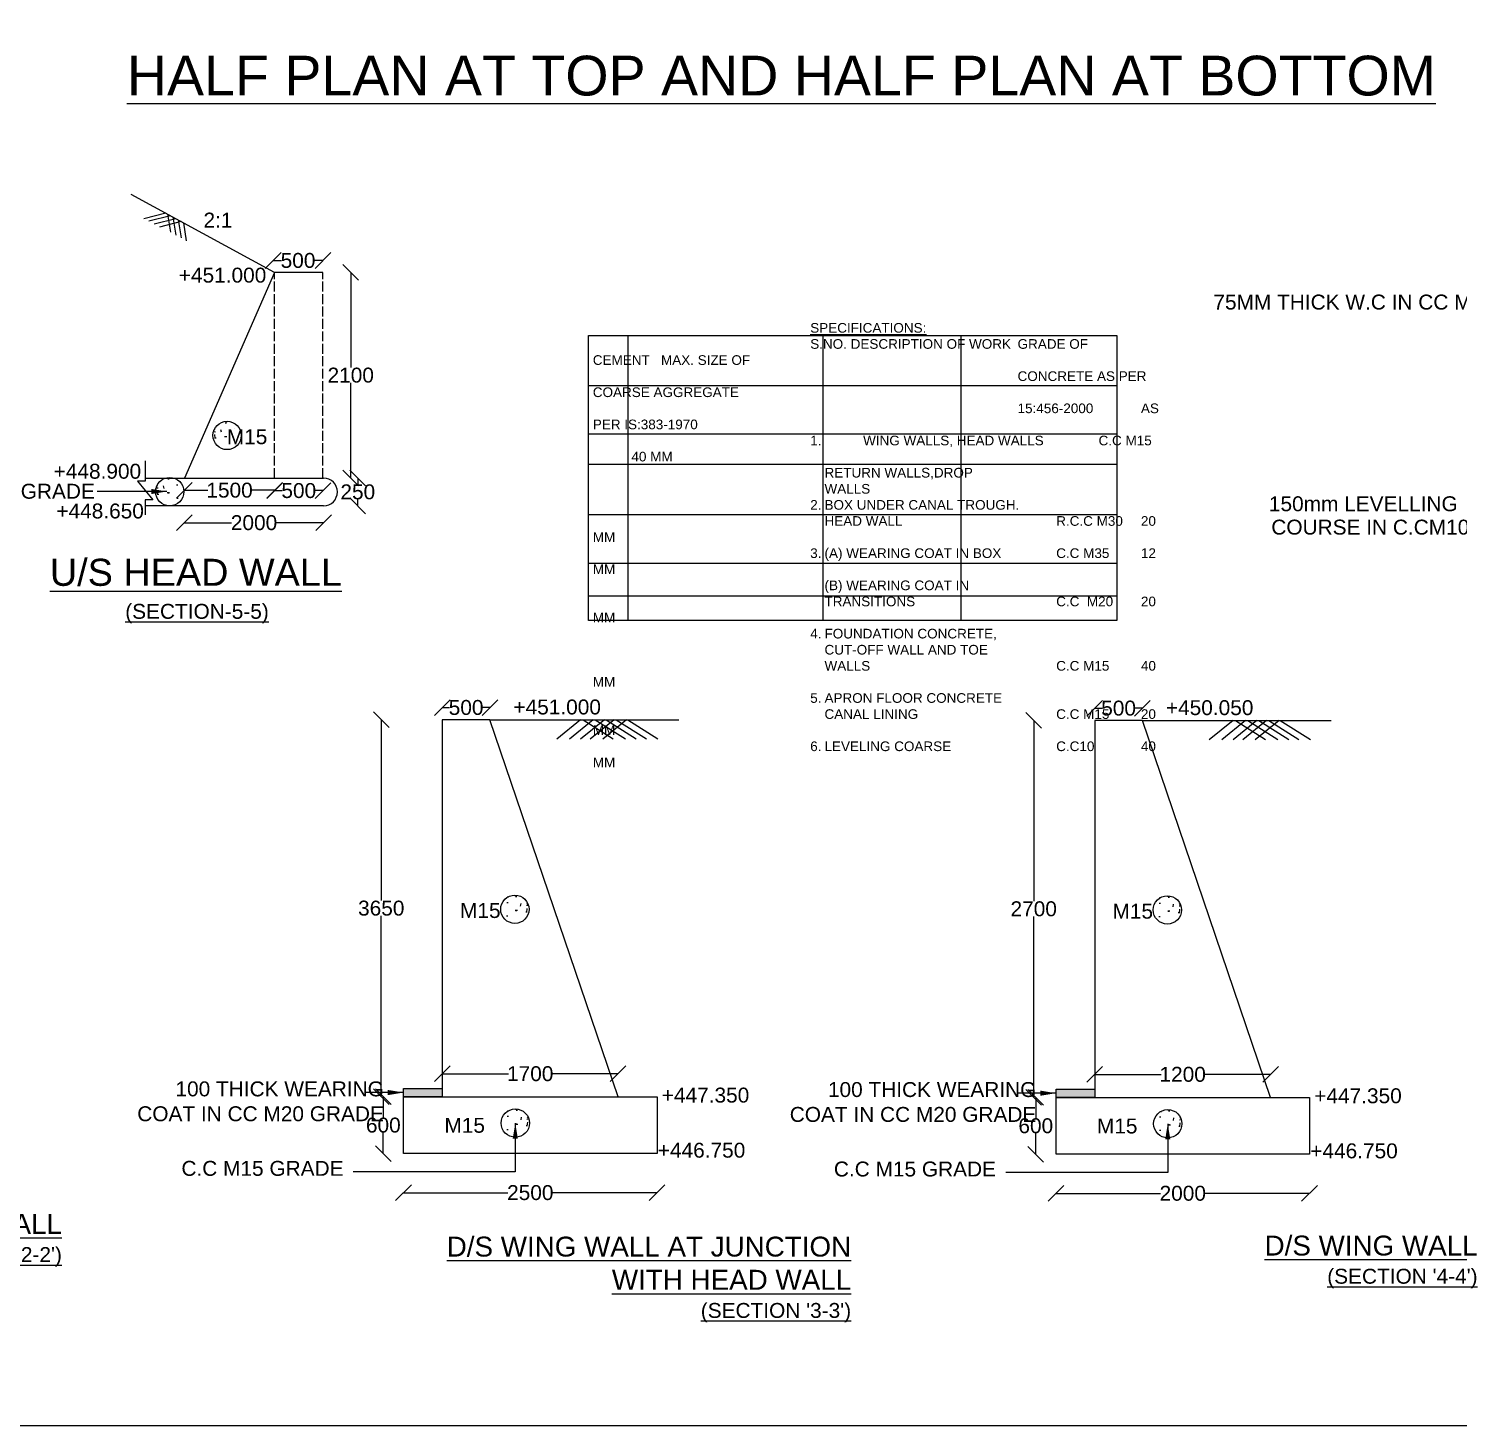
# Model space of a CAD drawing. Header units: millimetres. Extents: x 5124 to 6568637, y 2311 to 91879094.
# Drawn here: x 3793793 to 3802420, y 45931298 to 45939726 of the extents above; entities that cross this region are included whole.
import ezdxf

# ---------------------------------------------------------------- set-up
doc = ezdxf.new("R2010")
doc.units = ezdxf.units.MM
doc.header["$MEASUREMENT"] = 0
doc.linetypes.add('ACAD_ISO02W100', pattern=[15, 12, -3])
for name, color, linetype in [('DIMENSION', 7, 'Continuous'), ('DRAWING', 7, 'Continuous'), ('TEXT', 7, 'Continuous')]:
    doc.layers.add(name, color=color, linetype=linetype)
doc.styles.get("Standard").update_dxf_attribs({"font": 'arial.ttf', "height": 90})
doc.dimstyles.get("Standard").update_dxf_attribs({"dimtxt": 200, "dimasz": 110, "dimexe": 0.18, "dimexo": 0.0625, "dimgap": 0.09, "dimtad": 0, "dimtih": 1, "dimtoh": 1, "dimdec": 0, "dimzin": 0, "dimdsep": 46, "dimtxsty": 'Standard', "dimblk": 'OBLIQUE', "dimcen": 0.09, "dimse1": 1, "dimse2": 1, "dimadec": 0, "dimazin": 0, "dimtfac": 1, "dimtdec": 0, "dimtofl": 0, "dimtmove": 0, "dimatfit": 3, "dimfxl": 1, "dimtolj": 1, "dimtzin": 0, "dimarcsym": 0})

# ---------------------------------------------------------------- blocks, each defined once
blk = doc.blocks.new('_Oblique')
at = {"color": 0, "linetype": 'ByBlock', "lineweight": -2}
blk.add_line((-0.5, -0.5), (0.5, 0.5), dxfattribs=at)
blk = doc.blocks.new('*D160')
at = {"layer": 'Defpoints', "color": 0, "linetype": 'Continuous', "transparency": 16777216}
for p in [(3795569, 45938326.5), (3795268.9, 45938259.9), (3795569, 45938255)]:
    blk.add_point(p, dxfattribs=at)
at = {"layer": 'DRAWING', "color": 0, "linetype": 'Continuous', "lineweight": -2, "transparency": 16777216}
for p, q in [((3795268.9, 45938326.5), (3795319.6, 45938326.5)), ((3795569, 45938326.5), (3795518.3, 45938326.5))]:
    blk.add_line(p, q, dxfattribs=at)
at = {"layer": 'DRAWING', "color": 0, "linetype": 'Continuous', "lineweight": -2, "transparency": 16777216, "xscale": 95, "yscale": 95, "zscale": 95, "rotation": 180}
blk.add_blockref('_Oblique', (3795268.9, 45938326.5), dxfattribs=at)
at = {"layer": 'DRAWING', "color": 0, "linetype": 'Continuous', "lineweight": -2, "transparency": 16777216, "xscale": 95, "yscale": 95, "zscale": 95}
blk.add_blockref('_Oblique', (3795569, 45938326.5), dxfattribs=at)
at = {"layer": 'DRAWING', "color": 0, "linetype": 'Continuous', "transparency": 16777216, "insert": (3795419, 45938326.5), "char_height": 90, "attachment_point": 5}
blk.add_mtext('\\A1;500', dxfattribs=at)
blk = doc.blocks.new('*D161')
at = {"layer": 'Defpoints', "color": 0, "linetype": 'Continuous', "transparency": 16777216}
for p in [(3795569, 45938255), (3795573.5, 45937014), (3795737, 45937014)]:
    blk.add_point(p, dxfattribs=at)
at = {"layer": 'DRAWING', "color": 0, "linetype": 'Continuous', "lineweight": -2, "transparency": 16777216}
for p, q in [((3795737, 45938255), (3795737, 45937680.5)), ((3795737, 45937014), (3795737, 45937588.5))]:
    blk.add_line(p, q, dxfattribs=at)
at = {"layer": 'DRAWING', "color": 0, "linetype": 'Continuous', "lineweight": -2, "transparency": 16777216, "xscale": 95, "yscale": 95, "zscale": 95}
for p, rotation in [((3795737, 45938255), 90), ((3795737, 45937014), 270)]:
    blk.add_blockref('_Oblique', p, dxfattribs=dict(at, rotation=rotation))
at = {"layer": 'DRAWING', "color": 0, "linetype": 'Continuous', "transparency": 16777216, "insert": (3795737, 45937634.5), "char_height": 90, "attachment_point": 5}
blk.add_mtext('\\A1;2100', dxfattribs=at)
blk = doc.blocks.new('*D162')
at = {"layer": 'Defpoints', "color": 0, "linetype": 'Continuous', "transparency": 16777216}
for p in [(3795569, 45937014), (3795576.5, 45936846.6), (3795779.5, 45936846.6)]:
    blk.add_point(p, dxfattribs=at)
at = {"layer": 'DRAWING', "color": 0, "linetype": 'Continuous', "lineweight": -2, "transparency": 16777216}
for p, q in [((3795779.5, 45937014), (3795779.5, 45936976.3)), ((3795779.5, 45936846.6), (3795779.5, 45936884.2))]:
    blk.add_line(p, q, dxfattribs=at)
at = {"layer": 'DRAWING', "color": 0, "linetype": 'Continuous', "lineweight": -2, "transparency": 16777216, "xscale": 95, "yscale": 95, "zscale": 95}
for p, rotation in [((3795779.5, 45937014), 90), ((3795779.5, 45936846.6), 270)]:
    blk.add_blockref('_Oblique', p, dxfattribs=dict(at, rotation=rotation))
at = {"layer": 'DRAWING', "color": 0, "linetype": 'Continuous', "transparency": 16777216, "insert": (3795779.5, 45936930.3), "char_height": 90, "attachment_point": 5}
blk.add_mtext('\\A1;250', dxfattribs=at)
blk = doc.blocks.new('*D163')
at = {"layer": 'Defpoints', "color": 0, "linetype": 'Continuous', "transparency": 16777216}
for p in [(3794733.5, 45937014), (3795573.5, 45937014), (3795573.5, 45936744.5)]:
    blk.add_point(p, dxfattribs=at)
at = {"layer": 'DRAWING', "color": 0, "linetype": 'Continuous', "lineweight": -2, "transparency": 16777216}
for p, q in [((3794733.5, 45936744.5), (3795018.41, 45936744.5)), ((3795573.5, 45936744.5), (3795288.59, 45936744.5))]:
    blk.add_line(p, q, dxfattribs=at)
at = {"layer": 'DRAWING', "color": 0, "linetype": 'Continuous', "lineweight": -2, "transparency": 16777216, "xscale": 95, "yscale": 95, "zscale": 95, "rotation": 180}
blk.add_blockref('_Oblique', (3794733.5, 45936744.5), dxfattribs=at)
at = {"layer": 'DRAWING', "color": 0, "linetype": 'Continuous', "lineweight": -2, "transparency": 16777216, "xscale": 95, "yscale": 95, "zscale": 95}
blk.add_blockref('_Oblique', (3795573.5, 45936744.5), dxfattribs=at)
at = {"layer": 'DRAWING', "color": 0, "linetype": 'Continuous', "transparency": 16777216, "insert": (3795153.5, 45936744.5), "char_height": 90, "attachment_point": 5}
blk.add_mtext('\\A1;2000', dxfattribs=at)
blk = doc.blocks.new('*D164')
at = {"layer": 'Defpoints', "color": 0, "linetype": 'Continuous', "transparency": 16777216}
for p in [(3794733.5, 45937014), (3795278, 45937014), (3795278, 45936940.5)]:
    blk.add_point(p, dxfattribs=at)
at = {"layer": 'DRAWING', "color": 0, "linetype": 'Continuous', "lineweight": -2, "transparency": 16777216}
for p, q in [((3794733.5, 45936940.5), (3794875.7, 45936940.5)), ((3795278, 45936940.5), (3795135.8, 45936940.5))]:
    blk.add_line(p, q, dxfattribs=at)
at = {"layer": 'DRAWING', "color": 0, "linetype": 'Continuous', "lineweight": -2, "transparency": 16777216, "xscale": 95, "yscale": 95, "zscale": 95, "rotation": 180}
blk.add_blockref('_Oblique', (3794733.5, 45936940.5), dxfattribs=at)
at = {"layer": 'DRAWING', "color": 0, "linetype": 'Continuous', "lineweight": -2, "transparency": 16777216, "xscale": 95, "yscale": 95, "zscale": 95}
blk.add_blockref('_Oblique', (3795278, 45936940.5), dxfattribs=at)
at = {"layer": 'DRAWING', "color": 0, "linetype": 'Continuous', "transparency": 16777216, "insert": (3795005.8, 45936940.5), "char_height": 90, "attachment_point": 5}
blk.add_mtext('\\A1;1500', dxfattribs=at)
blk = doc.blocks.new('*D165')
at = {"layer": 'Defpoints', "color": 0, "linetype": 'Continuous', "transparency": 16777216}
for p in [(3795278, 45937014), (3795569, 45937014), (3795569, 45936938)]:
    blk.add_point(p, dxfattribs=at)
at = {"layer": 'DRAWING', "color": 0, "linetype": 'Continuous', "lineweight": -2, "transparency": 16777216}
for p, q in [((3795278, 45936938), (3795324.1, 45936938)), ((3795569, 45936938), (3795522.9, 45936938))]:
    blk.add_line(p, q, dxfattribs=at)
at = {"layer": 'DRAWING', "color": 0, "linetype": 'Continuous', "lineweight": -2, "transparency": 16777216, "xscale": 95, "yscale": 95, "zscale": 95, "rotation": 180}
blk.add_blockref('_Oblique', (3795278, 45936938), dxfattribs=at)
at = {"layer": 'DRAWING', "color": 0, "linetype": 'Continuous', "lineweight": -2, "transparency": 16777216, "xscale": 95, "yscale": 95, "zscale": 95}
blk.add_blockref('_Oblique', (3795569, 45936938), dxfattribs=at)
at = {"layer": 'DRAWING', "color": 0, "linetype": 'Continuous', "transparency": 16777216, "insert": (3795423.5, 45936938), "char_height": 90, "attachment_point": 5}
blk.add_mtext('\\A1;500', dxfattribs=at)
blk = doc.blocks.new('*D209')
at = {"layer": 'Defpoints', "color": 0, "linetype": 'Continuous', "transparency": 16777216}
for p in [(3796289.5, 45935556), (3796576.5, 45935629.5), (3796576.5, 45935556)]:
    blk.add_point(p, dxfattribs=at)
at = {"layer": 'DRAWING', "color": 0, "linetype": 'Continuous', "lineweight": -2, "transparency": 16777216}
for p, q in [((3796289.5, 45935629.5), (3796333.6, 45935629.5)), ((3796576.5, 45935629.5), (3796532.4, 45935629.5))]:
    blk.add_line(p, q, dxfattribs=at)
at = {"layer": 'DRAWING', "color": 0, "linetype": 'Continuous', "lineweight": -2, "transparency": 16777216, "xscale": 95, "yscale": 95, "zscale": 95, "rotation": 180}
blk.add_blockref('_Oblique', (3796289.5, 45935629.5), dxfattribs=at)
at = {"layer": 'DRAWING', "color": 0, "linetype": 'Continuous', "lineweight": -2, "transparency": 16777216, "xscale": 95, "yscale": 95, "zscale": 95}
blk.add_blockref('_Oblique', (3796576.5, 45935629.5), dxfattribs=at)
at = {"layer": 'DRAWING', "color": 0, "linetype": 'Continuous', "transparency": 16777216, "insert": (3796433, 45935629.5), "char_height": 90, "attachment_point": 5}
blk.add_mtext('\\A1;500', dxfattribs=at)
blk = doc.blocks.new('*D210')
at = {"layer": 'Defpoints', "color": 0, "linetype": 'Continuous', "transparency": 16777216}
for p in [(3796289.5, 45935556), (3795921, 45933281.5), (3796289.5, 45933281.5)]:
    blk.add_point(p, dxfattribs=at)
at = {"layer": 'DRAWING', "color": 0, "linetype": 'Continuous', "lineweight": -2, "transparency": 16777216}
for p, q in [((3795921, 45935556), (3795921, 45934464.8)), ((3795921, 45933281.5), (3795921, 45934372.7))]:
    blk.add_line(p, q, dxfattribs=at)
at = {"layer": 'DRAWING', "color": 0, "linetype": 'Continuous', "lineweight": -2, "transparency": 16777216, "xscale": 95, "yscale": 95, "zscale": 95}
for p, rotation in [((3795921, 45935556), 90), ((3795921, 45933281.5), 270)]:
    blk.add_blockref('_Oblique', p, dxfattribs=dict(at, rotation=rotation))
at = {"layer": 'DRAWING', "color": 0, "linetype": 'Continuous', "transparency": 16777216, "insert": (3795921, 45934418.8), "char_height": 90, "attachment_point": 5}
blk.add_mtext('\\A1;3650', dxfattribs=at)
blk = doc.blocks.new('*D211')
at = {"layer": 'Defpoints', "color": 0, "linetype": 'Continuous', "transparency": 16777216}
for p in [(3796055.5, 45933281.5), (3795933.5, 45932938), (3796055.5, 45932938)]:
    blk.add_point(p, dxfattribs=at)
at = {"layer": 'DRAWING', "color": 0, "linetype": 'Continuous', "lineweight": -2, "transparency": 16777216}
for p, q in [((3795933.5, 45933281.5), (3795933.5, 45933155.8)), ((3795933.5, 45932938), (3795933.5, 45933063.7))]:
    blk.add_line(p, q, dxfattribs=at)
at = {"layer": 'DRAWING', "color": 0, "linetype": 'Continuous', "lineweight": -2, "transparency": 16777216, "xscale": 95, "yscale": 95, "zscale": 95}
for p, rotation in [((3795933.5, 45933281.5), 90), ((3795933.5, 45932938), 270)]:
    blk.add_blockref('_Oblique', p, dxfattribs=dict(at, rotation=rotation))
at = {"layer": 'DRAWING', "color": 0, "linetype": 'Continuous', "transparency": 16777216, "insert": (3795933.5, 45933109.8), "char_height": 90, "attachment_point": 5}
blk.add_mtext('\\A1;600', dxfattribs=at)
blk = doc.blocks.new('*D212')
at = {"layer": 'Defpoints', "color": 0, "linetype": 'Continuous', "transparency": 16777216}
for p in [(3796055.5, 45932938), (3797585, 45932938), (3797585, 45932702.5)]:
    blk.add_point(p, dxfattribs=at)
at = {"layer": 'DRAWING', "color": 0, "linetype": 'Continuous', "lineweight": -2, "transparency": 16777216}
for p, q in [((3796055.5, 45932702.5), (3796685.16, 45932702.5)), ((3797585, 45932702.5), (3796955.34, 45932702.5))]:
    blk.add_line(p, q, dxfattribs=at)
at = {"layer": 'DRAWING', "color": 0, "linetype": 'Continuous', "lineweight": -2, "transparency": 16777216, "xscale": 95, "yscale": 95, "zscale": 95, "rotation": 180}
blk.add_blockref('_Oblique', (3796055.5, 45932702.5), dxfattribs=at)
at = {"layer": 'DRAWING', "color": 0, "linetype": 'Continuous', "lineweight": -2, "transparency": 16777216, "xscale": 95, "yscale": 95, "zscale": 95}
blk.add_blockref('_Oblique', (3797585, 45932702.5), dxfattribs=at)
at = {"layer": 'DRAWING', "color": 0, "linetype": 'Continuous', "transparency": 16777216, "insert": (3796820.25, 45932702.5), "char_height": 90, "attachment_point": 5}
blk.add_mtext('\\A1;2500', dxfattribs=at)
blk = doc.blocks.new('*D213')
at = {"layer": 'Defpoints', "color": 0, "linetype": 'Continuous', "transparency": 16777216}
for p in [(3797350, 45933420.1), (3796289.5, 45933281.5), (3797350, 45933281.5)]:
    blk.add_point(p, dxfattribs=at)
at = {"layer": 'DRAWING', "color": 0, "linetype": 'Continuous', "lineweight": -2, "transparency": 16777216}
for p, q in [((3796289.5, 45933420.1), (3796689.7, 45933420.1)), ((3797350, 45933420.1), (3796949.8, 45933420.1))]:
    blk.add_line(p, q, dxfattribs=at)
at = {"layer": 'DRAWING', "color": 0, "linetype": 'Continuous', "lineweight": -2, "transparency": 16777216, "xscale": 95, "yscale": 95, "zscale": 95, "rotation": 180}
blk.add_blockref('_Oblique', (3796289.5, 45933420.1), dxfattribs=at)
at = {"layer": 'DRAWING', "color": 0, "linetype": 'Continuous', "lineweight": -2, "transparency": 16777216, "xscale": 95, "yscale": 95, "zscale": 95}
blk.add_blockref('_Oblique', (3797350, 45933420.1), dxfattribs=at)
at = {"layer": 'DRAWING', "color": 0, "linetype": 'Continuous', "transparency": 16777216, "insert": (3796819.8, 45933420.1), "char_height": 90, "attachment_point": 5}
blk.add_mtext('\\A1;1700', dxfattribs=at)
blk = doc.blocks.new('*D214')
at = {"layer": 'Defpoints', "color": 0, "linetype": 'Continuous', "transparency": 16777216}
for p in [(3800513, 45935625.5), (3800226, 45935552), (3800513, 45935552)]:
    blk.add_point(p, dxfattribs=at)
at = {"layer": 'DRAWING', "color": 0, "linetype": 'Continuous', "lineweight": -2, "transparency": 16777216}
for p, q in [((3800226, 45935625.5), (3800270.1, 45935625.5)), ((3800513, 45935625.5), (3800468.9, 45935625.5))]:
    blk.add_line(p, q, dxfattribs=at)
at = {"layer": 'DRAWING', "color": 0, "linetype": 'Continuous', "lineweight": -2, "transparency": 16777216, "xscale": 95, "yscale": 95, "zscale": 95, "rotation": 180}
blk.add_blockref('_Oblique', (3800226, 45935625.5), dxfattribs=at)
at = {"layer": 'DRAWING', "color": 0, "linetype": 'Continuous', "lineweight": -2, "transparency": 16777216, "xscale": 95, "yscale": 95, "zscale": 95}
blk.add_blockref('_Oblique', (3800513, 45935625.5), dxfattribs=at)
at = {"layer": 'DRAWING', "color": 0, "linetype": 'Continuous', "transparency": 16777216, "insert": (3800369.5, 45935625.5), "char_height": 90, "attachment_point": 5}
blk.add_mtext('\\A1;500', dxfattribs=at)
blk = doc.blocks.new('*D215')
at = {"layer": 'Defpoints', "color": 0, "linetype": 'Continuous', "transparency": 16777216}
for p in [(3800226, 45935552), (3799857.5, 45933277.5), (3800226, 45933277.5)]:
    blk.add_point(p, dxfattribs=at)
at = {"layer": 'DRAWING', "color": 0, "linetype": 'Continuous', "lineweight": -2, "transparency": 16777216}
for p, q in [((3799857.5, 45935552), (3799857.5, 45934460.8)), ((3799857.5, 45933277.5), (3799857.5, 45934368.7))]:
    blk.add_line(p, q, dxfattribs=at)
at = {"layer": 'DRAWING', "color": 0, "linetype": 'Continuous', "lineweight": -2, "transparency": 16777216, "xscale": 95, "yscale": 95, "zscale": 95}
for p, rotation in [((3799857.5, 45935552), 90), ((3799857.5, 45933277.5), 270)]:
    blk.add_blockref('_Oblique', p, dxfattribs=dict(at, rotation=rotation))
at = {"layer": 'DRAWING', "color": 0, "linetype": 'Continuous', "transparency": 16777216, "insert": (3799857.5, 45934414.8), "char_height": 90, "attachment_point": 5}
blk.add_mtext('\\A1;2700', dxfattribs=at)
blk = doc.blocks.new('*D216')
at = {"layer": 'Defpoints', "color": 0, "linetype": 'Continuous', "transparency": 16777216}
for p in [(3799992, 45933277.5), (3799870, 45932934), (3799992, 45932934)]:
    blk.add_point(p, dxfattribs=at)
at = {"layer": 'DRAWING', "color": 0, "linetype": 'Continuous', "lineweight": -2, "transparency": 16777216}
for p, q in [((3799870, 45933277.5), (3799870, 45933151.8)), ((3799870, 45932934), (3799870, 45933059.7))]:
    blk.add_line(p, q, dxfattribs=at)
at = {"layer": 'DRAWING', "color": 0, "linetype": 'Continuous', "lineweight": -2, "transparency": 16777216, "xscale": 95, "yscale": 95, "zscale": 95}
for p, rotation in [((3799870, 45933277.5), 90), ((3799870, 45932934), 270)]:
    blk.add_blockref('_Oblique', p, dxfattribs=dict(at, rotation=rotation))
at = {"layer": 'DRAWING', "color": 0, "linetype": 'Continuous', "transparency": 16777216, "insert": (3799870, 45933105.8), "char_height": 90, "attachment_point": 5}
blk.add_mtext('\\A1;600', dxfattribs=at)
blk = doc.blocks.new('*D217')
at = {"layer": 'Defpoints', "color": 0, "linetype": 'Continuous', "transparency": 16777216}
for p in [(3799992, 45932934), (3801521.5, 45932934), (3801521.5, 45932698.5)]:
    blk.add_point(p, dxfattribs=at)
at = {"layer": 'DRAWING', "color": 0, "linetype": 'Continuous', "lineweight": -2, "transparency": 16777216}
for p, q in [((3799992, 45932698.5), (3800621.66, 45932698.5)), ((3801521.5, 45932698.5), (3800891.84, 45932698.5))]:
    blk.add_line(p, q, dxfattribs=at)
at = {"layer": 'DRAWING', "color": 0, "linetype": 'Continuous', "lineweight": -2, "transparency": 16777216, "xscale": 95, "yscale": 95, "zscale": 95, "rotation": 180}
blk.add_blockref('_Oblique', (3799992, 45932698.5), dxfattribs=at)
at = {"layer": 'DRAWING', "color": 0, "linetype": 'Continuous', "lineweight": -2, "transparency": 16777216, "xscale": 95, "yscale": 95, "zscale": 95}
blk.add_blockref('_Oblique', (3801521.5, 45932698.5), dxfattribs=at)
at = {"layer": 'DRAWING', "color": 0, "linetype": 'Continuous', "transparency": 16777216, "insert": (3800756.75, 45932698.5), "char_height": 90, "attachment_point": 5}
blk.add_mtext('\\A1;2000', dxfattribs=at)
blk = doc.blocks.new('*D218')
at = {"layer": 'Defpoints', "color": 0, "linetype": 'Continuous', "transparency": 16777216}
for p in [(3801286.5, 45933416.1), (3800226, 45933277.5), (3801286.5, 45933277.5)]:
    blk.add_point(p, dxfattribs=at)
at = {"layer": 'DRAWING', "color": 0, "linetype": 'Continuous', "lineweight": -2, "transparency": 16777216}
for p, q in [((3800226, 45933416.1), (3800626.2, 45933416.1)), ((3801286.5, 45933416.1), (3800886.3, 45933416.1))]:
    blk.add_line(p, q, dxfattribs=at)
at = {"layer": 'DRAWING', "color": 0, "linetype": 'Continuous', "lineweight": -2, "transparency": 16777216, "xscale": 95, "yscale": 95, "zscale": 95, "rotation": 180}
blk.add_blockref('_Oblique', (3800226, 45933416.1), dxfattribs=at)
at = {"layer": 'DRAWING', "color": 0, "linetype": 'Continuous', "lineweight": -2, "transparency": 16777216, "xscale": 95, "yscale": 95, "zscale": 95}
blk.add_blockref('_Oblique', (3801286.5, 45933416.1), dxfattribs=at)
at = {"layer": 'DRAWING', "color": 0, "linetype": 'Continuous', "transparency": 16777216, "insert": (3800756.2, 45933416.1), "char_height": 90, "attachment_point": 5}
blk.add_mtext('\\A1;1200', dxfattribs=at)

msp = doc.modelspace()

# ---------------------------------------------------------------- hatches: boundary and pattern name
at = {"layer": 'DRAWING', "linetype": 'Continuous'}
h = msp.add_hatch(dxfattribs=at)
h.set_pattern_fill('AR-CONC', color=256, scale=25, style=0)
h.set_pattern_definition([(50, (-48738.03, -92), (179.31504565, -15.68803375), [18.75, -206.25]), (355, (-48738.03, -92), (-34.6878334, 188.0480334), [15, -165]), (100.4514, (-48723.09, -93.31), (144.6273454, 172.3598855), [15.9350475, -175.285528]), (46.1842, (-48738.03, -42), (266.8102622, -41.3797536), [28.125, -309.375]), (96.6356, (-48715.8, -45.45), (233.6656764, 243.5294677), [23.902572, -262.92825]), (351.1842, (-48738.03, -42), (233.6654863, 243.5296502), [22.5, -247.5]), (21, (-48713.03, -54.5), (149.22676303, -100.65472267), [18.75, -206.25]), (326, (-48713.03, -54.5), (60.828833, 181.28751126), [15, -165]), (71.4514, (-48700.6, -62.89), (210.05565715, 80.6326242), [15.9350475, -175.285528]), (37.5, (-48738.034, -92), (3.03996383, 83.22346346), [0, -163, 0, -167.5, 0, -165.625]), (7.5, (-48738.03, -92), (65.76738436, 98.60292797), [0, -95.5, 0, -159.25, 0, -63.125]), (327.5, (-48793.784, -92), (133.45560904, -5.63871793), [0, -62.5, 0, -195, 0, -258.75]), (317.5, (-48818.78, -92), (145.79654234, 25.02624558), [0, -81.25, 0, -129.5, 0, -183.75])])
h.paths.add_polyline_path([(3795076.5, 45937271, 1), (3794905.5, 45937271, 1)])
h.paths.add_polyline_path([(3794966.8, 45937330.9), (3795242, 45937330.9), (3795242, 45937194), (3794966.8, 45937194)], flags=9)
h = msp.add_hatch(dxfattribs=at)
h.set_pattern_fill('AR-CONC', color=256, scale=25, style=0)
h.set_pattern_definition([(50, (-49084, -431), (179.31504565, -15.68803375), [18.75, -206.25]), (355, (-49084, -431), (-34.6878334, 188.0480334), [15, -165]), (100.4514, (-49069.06, -432.3), (144.6273454, 172.3598855), [15.9350475, -175.285528]), (46.1842, (-49084, -381), (266.8102622, -41.3797536), [28.125, -309.375]), (96.6356, (-49061.77, -384.45), (233.6656764, 243.5294677), [23.902572, -262.92825]), (351.1842, (-49084, -381), (233.6654863, 243.5296502), [22.5, -247.5]), (21, (-49059, -393.5), (149.22676303, -100.65472267), [18.75, -206.25]), (326, (-49059, -393.5), (60.828833, 181.28751126), [15, -165]), (71.4514, (-49046.56, -401.89), (210.05565715, 80.6326242), [15.9350475, -175.285528]), (37.5, (-49084, -431), (3.03996383, 83.22346346), [0, -163, 0, -167.5, 0, -165.625]), (7.5, (-49084, -431), (65.76738436, 98.60292797), [0, -95.5, 0, -159.25, 0, -63.125]), (327.5, (-49139.75, -431), (133.45560904, -5.63871793), [0, -62.5, 0, -195, 0, -258.75]), (317.5, (-49164.75, -431), (145.79654234, 25.02624558), [0, -81.25, 0, -129.5, 0, -183.75])])
h.paths.add_polyline_path([(3794730.5, 45936932, 0.332411), (3794669.2, 45937014), (3794620.8, 45937014, 0.332411), (3794559.5, 45936932, 1)])
h.paths.add_polyline_path([(3793066.9, 45937002), (3794199.1, 45937002), (3794199.1, 45936863.8), (3793066.9, 45936863.8)], flags=9)
h = msp.add_hatch(dxfattribs=at)
h.set_pattern_fill('AR-CONC', color=256, scale=25, style=0)
h.set_pattern_definition([(130, (7640456.25, -2950.5), (-179.31504565, -15.68803375), [18.75, -206.25]), (185, (7640456.25, -2950.5), (34.6878334, 188.0480334), [15, -165]), (79.5486, (7640441.31, -2951.8), (-144.6273454, 172.3598855), [15.9350475, -175.285528]), (133.8158, (7640456.25, -2900.5), (-266.8102622, -41.3797536), [28.125, -309.375]), (83.3644, (7640434.02, -2903.95), (-233.6656764, 243.5294677), [23.902572, -262.92825]), (188.8158, (7640456.25, -2900.5), (-233.6654863, 243.5296502), [22.5, -247.5]), (159, (7640431.25, -2913), (-149.22676303, -100.65472267), [18.75, -206.25]), (214, (7640431.25, -2913), (-60.828833, 181.28751126), [15, -165]), (108.5486, (7640418.82, -2921.39), (-210.05565715, 80.6326242), [15.9350475, -175.285528]), (142.5, (7640456.25, -2950.5), (-3.03996383, 83.22346346), [0, -163, 0, -167.5, 0, -165.625]), (172.5, (7640456.25, -2950.5), (-65.76738436, 98.60292797), [0, -95.5, 0, -159.25, 0, -63.125]), (212.5, (7640512, -2950.5), (-133.45560904, -5.63871793), [0, -62.5, 0, -195, 0, -258.75]), (222.5, (7640537, -2950.5), (-145.79654234, 25.02624558), [0, -81.25, 0, -129.5, 0, -183.75])])
h.paths.add_polyline_path([(3796812.8, 45934412.5, 1), (3796641.8, 45934412.5, 1)])
h.paths.add_polyline_path([(3796388.2, 45934472.4), (3796663.4, 45934472.4), (3796663.4, 45934335.5), (3796388.2, 45934335.5)], flags=9)
h = msp.add_hatch(dxfattribs=at)
h.set_pattern_fill('AR-CONC', color=256, scale=25, style=0)
h.set_pattern_definition([(130, (7644392.75, -2954.5), (-179.31504565, -15.68803375), [18.75, -206.25]), (185, (7644392.75, -2954.5), (34.6878334, 188.0480334), [15, -165]), (79.5486, (7644377.81, -2955.8), (-144.6273454, 172.3598855), [15.9350475, -175.285528]), (133.8158, (7644392.75, -2904.5), (-266.8102622, -41.3797536), [28.125, -309.375]), (83.3644, (7644370.52, -2907.95), (-233.6656764, 243.5294677), [23.902572, -262.92825]), (188.8158, (7644392.75, -2904.5), (-233.6654863, 243.5296502), [22.5, -247.5]), (159, (7644367.75, -2917), (-149.22676303, -100.65472267), [18.75, -206.25]), (214, (7644367.75, -2917), (-60.828833, 181.28751126), [15, -165]), (108.5486, (7644355.32, -2925.39), (-210.05565715, 80.6326242), [15.9350475, -175.285528]), (142.5, (7644392.75, -2954.5), (-3.03996383, 83.22346346), [0, -163, 0, -167.5, 0, -165.625]), (172.5, (7644392.75, -2954.5), (-65.76738436, 98.60292797), [0, -95.5, 0, -159.25, 0, -63.125]), (212.5, (7644448.5, -2954.5), (-133.45560904, -5.63871793), [0, -62.5, 0, -195, 0, -258.75]), (222.5, (7644473.5, -2954.5), (-145.79654234, 25.02624558), [0, -81.25, 0, -129.5, 0, -183.75])])
h.paths.add_polyline_path([(3800749.3, 45934408.5, 1), (3800578.3, 45934408.5, 1)])
h.paths.add_polyline_path([(3800324.7, 45934468.4), (3800599.9, 45934468.4), (3800599.9, 45934331.5), (3800324.7, 45934331.5)], flags=9)
for points in [[(3796289.5, 45933332), (3796055.5, 45933332), (3796055.5, 45933281.5), (3796289.5, 45933281.5)], [(3800226, 45933328), (3799992, 45933328), (3799992, 45933277.5), (3800226, 45933277.5)]]:
    msp.add_hatch(color=256, dxfattribs=at).paths.add_polyline_path(points)
h = msp.add_hatch(dxfattribs=at)
h.set_pattern_fill('AR-CONC', color=256, scale=25, style=0)
h.set_pattern_definition([(130, (7640458.75, -4240.5), (-179.31504565, -15.68803375), [18.75, -206.25]), (185, (7640458.75, -4240.5), (34.6878334, 188.0480334), [15, -165]), (79.5486, (7640443.81, -4241.8), (-144.6273454, 172.3598855), [15.9350475, -175.285528]), (133.8158, (7640458.75, -4190.5), (-266.8102622, -41.3797536), [28.125, -309.375]), (83.3644, (7640436.52, -4193.95), (-233.6656764, 243.5294677), [23.902572, -262.92825]), (188.8158, (7640458.75, -4190.5), (-233.6654863, 243.5296502), [22.5, -247.5]), (159, (7640433.75, -4203), (-149.22676303, -100.65472267), [18.75, -206.25]), (214, (7640433.75, -4203), (-60.828833, 181.28751126), [15, -165]), (108.5486, (7640421.32, -4211.39), (-210.05565715, 80.6326242), [15.9350475, -175.285528]), (142.5, (7640458.75, -4240.5), (-3.03996383, 83.22346346), [0, -163, 0, -167.5, 0, -165.625]), (172.5, (7640458.75, -4240.5), (-65.76738436, 98.60292797), [0, -95.5, 0, -159.25, 0, -63.125]), (212.5, (7640514.5, -4240.5), (-133.45560904, -5.63871793), [0, -62.5, 0, -195, 0, -258.75]), (222.5, (7640539.5, -4240.5), (-145.79654234, 25.02624558), [0, -81.25, 0, -129.5, 0, -183.75])])
h.paths.add_polyline_path([(3796815.3, 45933122.5, 1), (3796644.3, 45933122.5, 1)])
h.paths.add_polyline_path([(3796294.2, 45933176.4), (3796569.4, 45933176.4), (3796569.4, 45933039.5), (3796294.2, 45933039.5)], flags=9)
h = msp.add_hatch(dxfattribs=at)
h.set_pattern_fill('AR-CONC', color=256, scale=25, style=0)
h.set_pattern_definition([(130, (7644395.25, -4244.5), (-179.31504565, -15.68803375), [18.75, -206.25]), (185, (7644395.25, -4244.5), (34.6878334, 188.0480334), [15, -165]), (79.5486, (7644380.31, -4245.8), (-144.6273454, 172.3598855), [15.9350475, -175.285528]), (133.8158, (7644395.25, -4194.5), (-266.8102622, -41.3797536), [28.125, -309.375]), (83.3644, (7644373.02, -4197.95), (-233.6656764, 243.5294677), [23.902572, -262.92825]), (188.8158, (7644395.25, -4194.5), (-233.6654863, 243.5296502), [22.5, -247.5]), (159, (7644370.25, -4207), (-149.22676303, -100.65472267), [18.75, -206.25]), (214, (7644370.25, -4207), (-60.828833, 181.28751126), [15, -165]), (108.5486, (7644357.82, -4215.39), (-210.05565715, 80.6326242), [15.9350475, -175.285528]), (142.5, (7644395.25, -4244.5), (-3.03996383, 83.22346346), [0, -163, 0, -167.5, 0, -165.625]), (172.5, (7644395.25, -4244.5), (-65.76738436, 98.60292797), [0, -95.5, 0, -159.25, 0, -63.125]), (212.5, (7644451, -4244.5), (-133.45560904, -5.63871793), [0, -62.5, 0, -195, 0, -258.75]), (222.5, (7644476, -4244.5), (-145.79654234, 25.02624558), [0, -81.25, 0, -129.5, 0, -183.75])])
h.paths.add_polyline_path([(3800751.8, 45933118.5, 1), (3800580.8, 45933118.5, 1)])
h.paths.add_polyline_path([(3800230.7, 45933172.4), (3800505.9, 45933172.4), (3800505.9, 45933035.5), (3800230.7, 45933035.5)], flags=9)

# ---------------------------------------------------------------- linework, layer by layer
at = {"layer": 'DIMENSION', "linetype": 'Continuous'}
msp.add_lwpolyline([(3818608.5, 45955152.5), (3782068, 45955152.5), (3782068, 45931298.5), (3818608.5, 45931298.5)], close=True, dxfattribs=at)
at = {"layer": 'DRAWING', "linetype": 'Continuous'}
for p, q in [((3795278, 45938255), (3794733.5, 45937014)), ((3795569, 45938255), (3795278, 45938255)), ((3794497, 45937014), (3795573.5, 45937014)), ((3794733.5, 45937014), (3795569, 45937014)), ((3795573.5, 45936846.5), (3794497, 45936846.5))]:
    msp.add_line(p, q, dxfattribs=at)
at = {"layer": 'DRAWING', "linetype": 'ACAD_ISO02W100', "ltscale": 5}
for p, q in [((3795278, 45937014), (3795278, 45938255)), ((3795569, 45937014), (3795569, 45938255))]:
    msp.add_line(p, q, dxfattribs=at)
at = {"layer": 'DRAWING', "linetype": 'Continuous'}
for points in [[(3795278, 45938255), (3794412, 45938725.5)], [(3794620.8, 45938612.1), (3794489.5, 45938579)], [(3794650, 45938596.2), (3794518.7, 45938563.1)], [(3794682.2, 45938578.7), (3794550.9, 45938545.6)], [(3794632.4, 45938605.8), (3794650, 45938497.5)], [(3794664.4, 45938588.4), (3794682, 45938480.1)], [(3794714.2, 45938561.3), (3794582.9, 45938528.3)], [(3794695.9, 45938571.3), (3794713.5, 45938463)], [(3794727.5, 45938554.1), (3794745.1, 45938445.8)], [(3794497, 45937118.5), (3794497, 45936995), (3794449.5, 45936995), (3794543.5, 45936882), (3794497, 45936882), (3794497, 45936793)], [(3796576.5, 45935556), (3797715.5, 45935556)], [(3797123.5, 45935556), (3796980, 45935439.5)], [(3797199.5, 45935556), (3797056, 45935439.5)], [(3797267.5, 45935556), (3797124, 45935439.5)], [(3797138.5, 45935556), (3797320, 45935440.5)], [(3797325.5, 45935556), (3797182, 45935439.5)], [(3797212.5, 45935556), (3797394, 45935440.5)], [(3797401.5, 45935556), (3797258, 45935439.5)], [(3797278.5, 45935556), (3797460, 45935440.5)], [(3797339, 45935556), (3797520.5, 45935440.5)], [(3797408.5, 45935556), (3797590, 45935440.5)], [(3800513, 45935552), (3801652, 45935552)], [(3801060, 45935552), (3800916.5, 45935435.5)], [(3801136, 45935552), (3800992.5, 45935435.5)], [(3801204, 45935552), (3801060.5, 45935435.5)], [(3801075, 45935552), (3801256.5, 45935436.5)], [(3801262, 45935552), (3801118.5, 45935435.5)], [(3801149, 45935552), (3801330.5, 45935436.5)], [(3801338, 45935552), (3801194.5, 45935435.5)], [(3801215, 45935552), (3801396.5, 45935436.5)], [(3801275.5, 45935552), (3801457, 45935436.5)], [(3801345, 45935552), (3801526.5, 45935436.5)]]:
    msp.add_lwpolyline(points, dxfattribs=at)
for points in [[(3796289.5, 45933281.5), (3797350, 45933281.5), (3796576.5, 45935556), (3796289.5, 45935556)], [(3800226, 45933277.5), (3801286.5, 45933277.5), (3800513, 45935552), (3800226, 45935552)], [(3796289.5, 45933281.5), (3796055.5, 45933281.5), (3796055.5, 45933332), (3796289.5, 45933332)], [(3800226, 45933277.5), (3799992, 45933277.5), (3799992, 45933328), (3800226, 45933328)], [(3796055.5, 45933281.5), (3797585, 45933281.5), (3797585, 45932938), (3796055.5, 45932938)], [(3799992, 45933277.5), (3801521.5, 45933277.5), (3801521.5, 45932934), (3799992, 45932934)]]:
    msp.add_lwpolyline(points, close=True, dxfattribs=at)
for centre in [(3794991, 45937271), (3794645, 45936932), (3796727.3, 45934412.5), (3800663.8, 45934408.5), (3796729.8, 45933122.5), (3800666.3, 45933118.5)]:
    msp.add_circle(centre, 85.5, dxfattribs=at)
msp.add_arc((3795572.7, 45936930.2), 83.8, 270.51514, 89.48486, dxfattribs=at)
at = {"layer": 'TEXT', "linetype": 'Continuous'}
msp.add_lwpolyline([(3797170.5, 45937875), (3800359.4, 45937875), (3800359.4, 45936155.4), (3797170.5, 45936155.4)], close=True, dxfattribs=at)
for points in [[(3797407.9, 45937875), (3797407.9, 45936155.4)], [(3798585.3, 45937875), (3798585.3, 45936155.4)], [(3799416.9, 45937875), (3799416.9, 45936155.4)], [(3797170.5, 45937573), (3800359.4, 45937573)], [(3797170.5, 45937281.3), (3800359.4, 45937281.3)], [(3797170.5, 45937097.9), (3800359.4, 45937097.9)], [(3797170.5, 45936795), (3800359.4, 45936795)], [(3797170.5, 45936501.3), (3800359.4, 45936501.3)], [(3797170.5, 45936304.1), (3800359.4, 45936304.1)]]:
    msp.add_lwpolyline(points, dxfattribs=at)

# ---------------------------------------------------------------- texts
at = {"layer": 'TEXT'}
msp.add_text('%%UHALF PLAN AT TOP AND HALF PLAN AT BOTTOM', height=240, dxfattribs=at).set_placement((3794386.4, 45939322.1))
at = {"layer": 'TEXT', "linetype": 'Continuous'}
for s, p in [('75MM THICK W.C IN CC M35', (3800941.5, 45938030.9)), ('150mm LEVELLING ', (3801276.5, 45936813.9)), ('COURSE IN C.CM10 GRADE', (3801291, 45936673))]:
    msp.add_text(s, height=90, dxfattribs=at).set_placement(p)
for s, insert, char_height, width, attachment_point in [('2:1', (3794848.6, 45938615.3), 90, 240.45, 1), ('+451.000', (3794699.7, 45938283.3), 90, 569.24, 1), ('\\pi1311.6;{\\LSPECIFICATIONS: \\P\\pi0;}S.NO. DESCRIPTION OF WORK ^IGRADE OF CEMENT   MAX. SIZE OF\\P^I^I^I^I^I^ICONCRETE AS PER    COARSE AGGREGATE\\P^I^I^I^I^I^I15:456-2000  ^I^I AS PER IS:383-1970 \\P1. ^IWING WALLS, HEAD WALLS^I^I C.C M15 ^I^I^I40 MM \\P^IRETURN WALLS,DROP \\P^IWALLS \\P2.^IBOX UNDER CANAL TROUGH. ^I^I^I^I^I^I^I\\P^IHEAD WALL ^I^I^I^IR.C.C M30 ^I^I^I20 MM \\P3.^I(A) WEARING COAT IN BOX ^I^IC.C M35 ^I^I^I12 MM \\P^I(B) WEARING COAT IN ^I\\P^ITRANSITIONS ^I^I^I^IC.C  M20 ^I^I^I20 MM \\P4.^IFOUNDATION CONCRETE, \\P^ICUT-OFF WALL AND TOE \\P^IWALLS ^I^I^I^I^IC.C M15 ^I^I^I40 MM \\P5.^IAPRON FLOOR CONCRETE \\P^ICANAL LINING ^I^I^I^IC.C M15 ^I^I^I20 MM \\P6.^ILEVELING COARSE ^I^I^IC.C10 ^I^I^I40 MM ', (3797197.5, 45937949.3), 58.243, 3313.222, 1), ('M15', (3794989.3, 45937308.4), 90, 240.45, 1), ('+448.900', (3793944.7, 45937100.1), 90, 522.789, 1), ('R.C.C M30 GRADE ', (3793089.4, 45936979.5), 90, 1184.604, 1), ('+448.650', (3793961.1, 45936860.4), 90, 522.789, 1), ('+451.000', (3797246.4, 45935677.9), 90, 997.549, 3), ('+450.050', (3801182.9, 45935673.9), 90, 997.549, 3), ('M15', (3796640.9, 45934449.9), 90, 240.45, 3), ('M15', (3800577.4, 45934445.9), 90, 240.45, 3), ('100 THICK WEARING COAT IN CC M20 GRADE', (3795936.9, 45933373.8), 90, 1604.248, 3), ('+447.350', (3798141.4, 45933336.3), 90, 997.549, 3), ('100 THICK WEARING COAT IN CC M20 GRADE', (3799873.4, 45933369.8), 90, 1604.248, 3), ('+447.350', (3802077.9, 45933332.3), 90, 997.549, 3), ('M15', (3796546.9, 45933153.9), 90, 240.45, 3), ('M15', (3800483.4, 45933149.9), 90, 240.45, 3), ('+446.750', (3798117.4, 45933003.9), 90, 997.549, 3), ('+446.750', (3802053.9, 45932999.9), 90, 997.549, 3), ('C.C M15 GRADE', (3795693.4, 45932894.3), 90, 997.549, 3), ('C.C M15 GRADE', (3799629.9, 45932890.3), 90, 997.549, 3)]:
    msp.add_mtext(s, dxfattribs=dict(at, insert=insert, char_height=char_height, width=width, attachment_point=attachment_point))
at = {"layer": 'TEXT', "char_height": 163.286, "width": 3591.195}
for s, insert, attachment_point in [('\\pi927.65;{\\LU/S HEAD WALL \\P\\pi1347.3;\\H0.55118x; (SECTION-5-5) }', (3792994.3, 45936527.1), 1), ("{\\H0.73491x;\\LU/S WING WALL \\P\\H0.74999x; (SECTION '2-2') }", (3793994.5, 45932574.2), 3), ("{\\H0.73491x;\\LD/S WING WALL \\P\\H0.74999x; (SECTION '4-4') }", (3802535.6, 45932443.5), 3), ("{\\H0.73491x;\\LD/S WING WALL AT JUNCTION\\PWITH HEAD WALL\\P\\H0.74999x; (SECTION '3-3') }", (3798756, 45932437.2), 3)]:
    msp.add_mtext(s, dxfattribs=dict(at, insert=insert, attachment_point=attachment_point))

# ---------------------------------------------------------------- dimensions: what is measured, and where the dimension line sits
at = {"layer": 'DRAWING', "linetype": 'Continuous'}
for base, p1, p2, text, picture, middle in [((3795569, 45938326.5), (3795268.9, 45938259.9), (3795569, 45938255), '500', '*D160', (3795419, 45938326.5)), ((3795573.5, 45936744.5), (3794733.5, 45937014), (3795573.5, 45937014), '2000', '*D163', (3795153.5, 45936744.5)), ((3795278, 45936940.5), (3794733.5, 45937014), (3795278, 45937014), '1500', '*D164', (3795005.8, 45936940.5)), ((3795569, 45936938), (3795278, 45937014), (3795569, 45937014), '500', '*D165', (3795423.5, 45936938)), ((3796576.5, 45935629.5), (3796289.5, 45935556), (3796576.5, 45935556), '500', '*D209', (3796433, 45935629.5)), ((3800513, 45935625.5), (3800226, 45935552), (3800513, 45935552), '500', '*D214', (3800369.5, 45935625.5)), ((3797350, 45933420.1), (3796289.5, 45933281.5), (3797350, 45933281.5), '1700', '*D213', (3796819.8, 45933420.1)), ((3801286.5, 45933416.1), (3800226, 45933277.5), (3801286.5, 45933277.5), '1200', '*D218', (3800756.2, 45933416.1)), ((3797585, 45932702.5), (3796055.5, 45932938), (3797585, 45932938), '2500', '*D212', (3796820.2, 45932702.5)), ((3801521.5, 45932698.5), (3799992, 45932934), (3801521.5, 45932934), '2000', '*D217', (3800756.8, 45932698.5))]:
    dim = msp.add_linear_dim(base=base, p1=p1, p2=p2, text=text, dimstyle='Standard', override={"dimasz": 95, "dimarcsym": 1}, dxfattribs=at)
    dim.commit()
    dim.dimension.update_dxf_attribs({"geometry": picture, "text_midpoint": middle})
for base, p1, p2, text, picture, middle in [((3795737, 45937014), (3795569, 45938255), (3795573.5, 45937014), '2100', '*D161', (3795737, 45937634.5)), ((3795779.5, 45936846.6), (3795569, 45937014), (3795576.5, 45936846.6), '250', '*D162', (3795779.5, 45936930.3)), ((3795921, 45933281.5), (3796289.5, 45935556), (3796289.5, 45933281.5), '3650', '*D210', (3795921, 45934418.8)), ((3799857.5, 45933277.5), (3800226, 45935552), (3800226, 45933277.5), '2700', '*D215', (3799857.5, 45934414.8)), ((3795933.5, 45932938), (3796055.5, 45933281.5), (3796055.5, 45932938), '600', '*D211', (3795933.5, 45933109.8)), ((3799870, 45932934), (3799992, 45933277.5), (3799992, 45932934), '600', '*D216', (3799870, 45933105.8))]:
    dim = msp.add_linear_dim(base=base, p1=p1, p2=p2, angle=90, text=text, dimstyle='Standard', override={"dimasz": 95, "dimarcsym": 1}, dxfattribs=at)
    dim.commit()
    dim.dimension.update_dxf_attribs({"geometry": picture, "text_midpoint": middle})

# ---------------------------------------------------------------- leaders
for points in [[(3794628, 45936933), (3794208, 45936933)], [(3796055.5, 45933306.8), (3795819.5, 45933306.8)], [(3799992, 45933302.8), (3799756, 45933302.8)], [(3796729.8, 45933122.5), (3796729.8, 45932827.5), (3795752.5, 45932827.5)], [(3800666.3, 45933118.5), (3800666.3, 45932823.5), (3799689, 45932823.5)]]:
    msp.add_leader(points, dimstyle='Standard', override={"dimasz": 95, "dimgap": 0.09, "dimtad": 0, "dimarcsym": 1}, dxfattribs=at)

doc.saveas('drawing.dxf')
